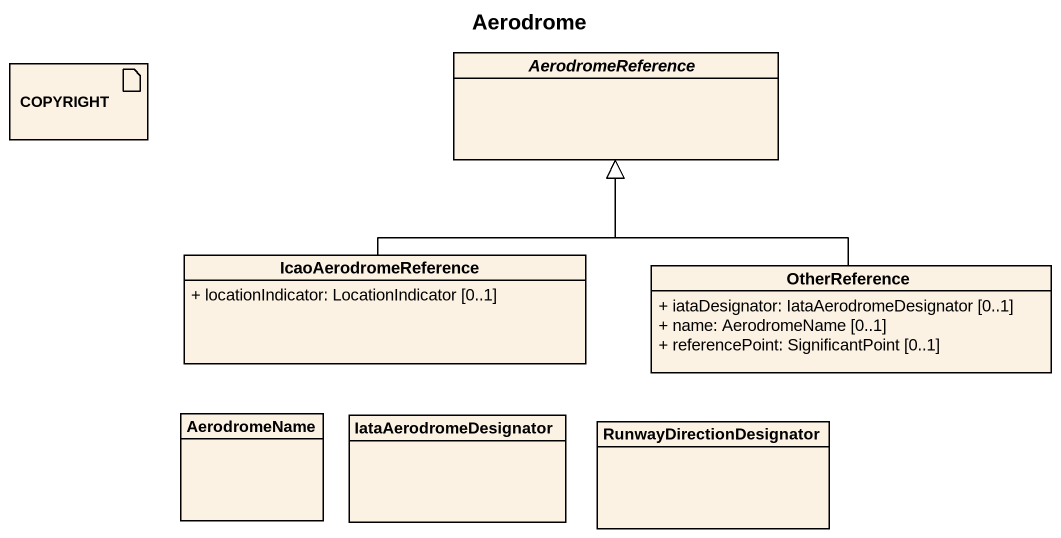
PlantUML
@startuml
title Aerodrome
allowmixing
hide circle
hide empty members
skinparam classAttributeIconSize 0
abstract class AerodromeReference
artifact COPYRIGHT #FCF2E3
class IcaoAerodromeReference {
  + locationIndicator: LocationIndicator [0..1]
}
class OtherReference {
  + iataDesignator: IataAerodromeDesignator [0..1]
  + name: AerodromeName [0..1]
  + referencePoint: SignificantPoint [0..1]
}
class AerodromeName
class IataAerodromeDesignator
class RunwayDirectionDesignator
IcaoAerodromeReference -up-|> AerodromeReference
OtherReference -up-|> AerodromeReference
@enduml
